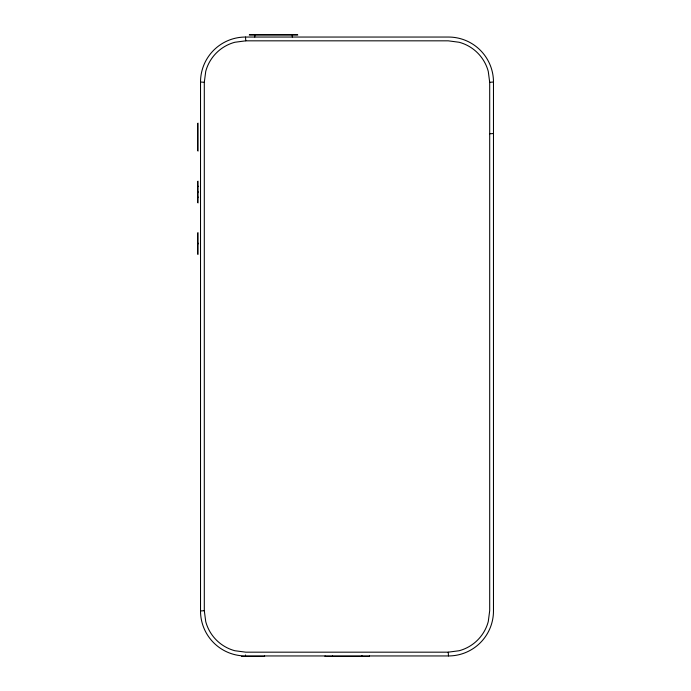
<?xml version="1.0" encoding="UTF-8"?>
<svg xmlns="http://www.w3.org/2000/svg" width="691" height="691" viewBox="0 0 691 691"><rect width="100%" height="100%" fill="white"/><g stroke="black" fill="none" stroke-linecap="round" stroke-linejoin="round"><path stroke-width="1.04" d="M254.798 34.55L254.772 37.046M204.303 82.289L205.737 71.38A41.184 41.184 0 0 1 234.854 42.263L245.763 40.829L448.234 40.829L459.144 42.263A41.184 41.184 0 0 1 488.261 71.38L489.694 82.289L489.694 610.706L488.261 621.615A41.184 41.184 0 0 1 459.144 650.732L448.234 652.174L245.763 652.174L234.854 650.732A41.184 41.184 0 0 1 205.737 621.615L204.303 610.706L204.303 82.289L200.52 82.039L200.52 610.956A44.993 44.993 0 0 0 245.512 655.949L448.537 655.949A44.993 44.993 0 0 0 493.478 610.956L493.478 82.039A44.993 44.993 0 0 0 448.485 37.046L245.512 37.046A44.993 44.993 0 0 0 200.52 82.039M197.522 193.039L198.023 192.038L197.522 191.044M197.522 198.041L198.023 197.039M197.522 244.536L198.023 243.534L197.522 242.532M489.694 82.289L493.478 82.039M489.694 133.778L493.478 133.536M200.52 610.956L204.303 610.706M249.771 34.55L297.303 34.55M249.261 35.051L297.812 35.051M241.582 656.45L264.575 656.45L264.575 655.949M369.495 656.45L325.046 656.45L325.081 655.949M197.522 185.542L198.023 186.544M448.234 652.174L448.485 655.949M292.276 34.55L292.302 37.046M245.512 37.046L245.763 40.829M369.46 655.949L369.391 656.45M362.024 655.949L362.024 656.45M361.764 655.949L361.764 656.45M332.518 655.949L332.518 656.45M245.512 654.947L245.512 656.45M198.023 123.11L198.023 151.104M198.023 181.137L198.023 202.947M198.023 232.625L198.023 254.435M197.522 123.62L197.522 150.603M197.522 181.638L197.522 202.446M197.522 233.126L197.522 253.934"/></g></svg>
